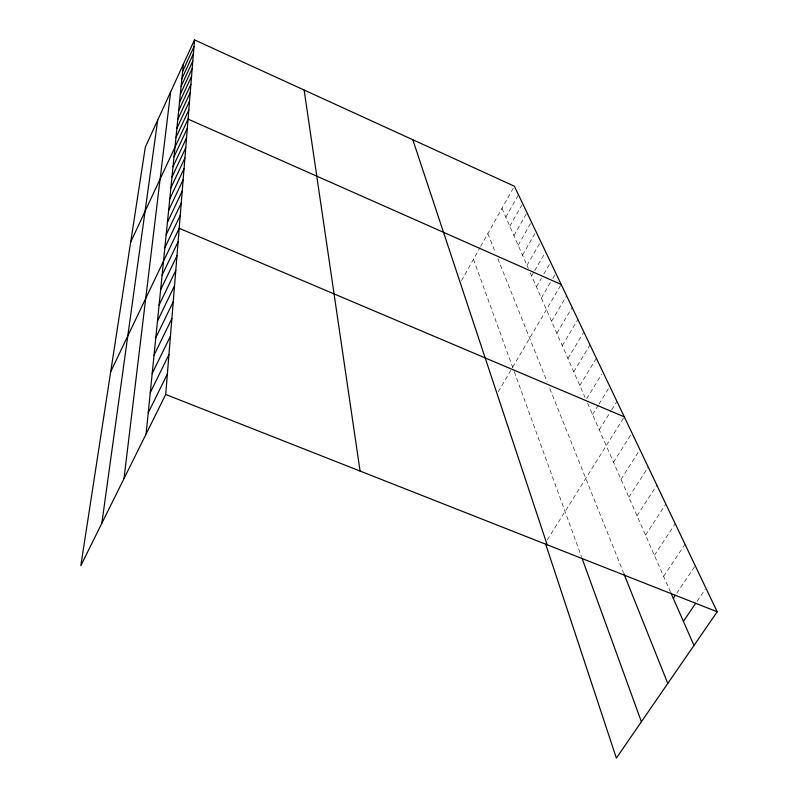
<?xml version="1.0" encoding="UTF-8"?>
<svg xmlns="http://www.w3.org/2000/svg" width="798" height="798" viewBox="0 0 798 798"><rect width="100%" height="100%" fill="white"/><g stroke="black" fill="none" stroke-linecap="round" stroke-linejoin="round"><path stroke-width="0.6" stroke-dasharray="3.99 2.99" d="M461.503 280.677L480.047 247.53M480.655 246.462L514.381 186.203M505.842 217.196L518.461 194.762M509.832 226.273L522.65 203.56M513.942 235.619L526.979 212.627M518.171 245.245L531.428 221.964M522.53 255.161L536.007 231.59M527.019 265.385L540.735 241.515M531.648 275.928L534.081 271.719M534.68 270.672L545.613 251.749M536.426 286.801L541.373 278.283M543.847 274.023L550.65 262.313M541.363 298.033L550.411 282.522M552.824 278.382L555.847 273.215M498.261 391.728L510.78 370.412M512.655 367.22L561.213 284.477M551.558 321.255L566.6 295.779M556.834 333.265L572.156 307.449M562.291 345.674L577.912 319.509M567.927 358.511L583.857 331.988M573.762 371.788L590.011 344.906M579.797 385.534L596.385 358.272M586.7 398.701L601.682 374.252M592.535 414.531L598.3 405.185M598.939 404.147L609.832 386.491M599.258 429.833L611.039 410.87M611.697 409.823L616.934 401.394M547.288 539.887L624.305 416.865M613.492 462.222L631.966 432.935M621.024 479.369L639.926 449.653M628.864 497.214L648.215 467.039M637.023 515.777L656.844 485.154M645.522 535.129L665.841 504.027M654.38 555.308L675.228 523.717M663.637 576.365L685.023 544.266M676.734 593.263L694.569 566.77M697.083 601.283L705.282 589.233M501.972 208.378L528.406 268.547M530.261 272.766L585.094 397.574M587.547 403.17L670.4 591.767M487.837 233.624L495.239 252.138M497.812 258.572L547.189 382.013M549.842 388.626L623.447 572.635M473.463 259.3L513.882 370.591M514.281 371.708L581.582 557.034"/><path stroke-width="1.2" d="M194.513 39.9L145.326 147.091L80.817 565.692L165.705 394.471L194.513 39.9L514.381 186.203L717.183 611.767L616.365 758.1L545.682 544.156M146.104 434.012L183.341 64.259M124.009 478.561L170.612 91.979M101.825 523.318L157.695 120.149M182.622 71.421L193.964 46.733M181.874 78.803L193.385 53.785M181.106 86.413L192.797 61.047M180.318 94.264L192.188 68.548M179.5 102.373L191.56 76.289M178.652 110.742L190.912 84.289M177.784 119.401L190.233 92.558M176.887 128.348L189.545 101.107M175.949 137.595L188.827 109.954M130.673 242.153L188.079 119.111L561.213 284.477M174.014 156.797L187.331 128.318M173.016 166.762L186.552 137.855M171.979 177.076L185.754 147.73M170.902 187.779L184.927 157.964M169.784 198.872L184.059 168.587M168.617 210.383L183.161 179.62M167.42 222.353L182.233 191.081M166.164 234.782L181.266 202.991M164.867 247.709L180.258 215.39M110.713 371.718L179.211 228.298L624.305 416.865M162.094 275.2L178.114 241.754M160.617 289.824L176.976 255.799M159.081 305.095L175.779 270.452M157.475 321.035L174.533 285.774M155.8 337.714L173.236 301.794M154.044 355.17L171.869 318.582M152.199 373.464L170.443 336.177M150.263 392.656L168.937 354.641M148.238 412.815L167.361 374.053M673.303 598.36L675.357 595.308M683.407 621.363L695.716 603.288M165.705 394.471L717.183 611.767M670.879 592.864L693.981 645.442M623.906 573.782L667.786 683.467M581.981 558.141L641.402 721.761M412.815 139.75L547.159 544.775M304.138 90.044L360.068 471.049"/></g></svg>
